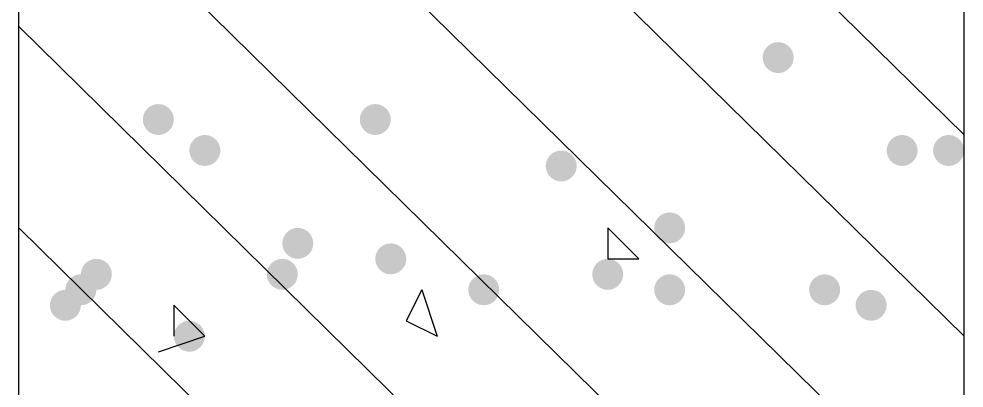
# Model space of a CAD drawing. Header units: inches. Extents: x 11 to 286, y 6 to 196.
# Drawn here: x 184.841 to 187.424, y 89.323 to 90.332 of the extents above; entities that cross this region are included whole.
import ezdxf

# ---------------------------------------------------------------- set-up
doc = ezdxf.new("R2010")
doc.units = ezdxf.units.IN
doc.header["$MEASUREMENT"] = 0
doc.layers.add('PDF_几何图形', color=7, linetype='Continuous')
doc.layers.add('PDF_实体填充', color=7, linetype='Continuous', true_color=0xffffff)

msp = doc.modelspace()

# ---------------------------------------------------------------- hatches: boundary and pattern name
at = {"layer": 'PDF_实体填充', "transparency": 33554559}
h = msp.add_hatch(color=7, dxfattribs=at)
edge = h.paths.add_edge_path(flags=0)
edge.add_spline(control_points=[(186.9581, 90.2264), (186.9581, 90.2032), (186.9391, 90.1841), (186.9158, 90.1841)], knot_values=[0, 0, 0, 0, 1, 1, 1, 1], degree=3, periodic=0)
edge.add_spline(control_points=[(186.9158, 90.1841), (186.8925, 90.1841), (186.8734, 90.2032), (186.8734, 90.2264)], knot_values=[0, 0, 0, 0, 1, 1, 1, 1], degree=3, periodic=0)
edge.add_line((186.8734, 90.2264), (186.8734, 90.2264))
edge.add_spline(control_points=[(186.8734, 90.2264), (186.8734, 90.2497), (186.8925, 90.2688), (186.9158, 90.2688)], knot_values=[0, 0, 0, 0, 1, 1, 1, 1], degree=3, periodic=0)
edge.add_spline(control_points=[(186.9158, 90.2688), (186.9391, 90.2688), (186.9581, 90.2497), (186.9581, 90.2264)], knot_values=[0, 0, 0, 0, 1, 1, 1, 1], degree=3, periodic=0)
edge.add_line((186.9581, 90.2264), (186.9581, 90.2264))
edge.add_line((186.9581, 90.2264), (186.9581, 90.2264))
h = msp.add_hatch(color=7, dxfattribs=at)
edge = h.paths.add_edge_path(flags=0)
edge.add_spline(control_points=[(185.2648, 90.0571), (185.2648, 90.0338), (185.2457, 90.0148), (185.2224, 90.0148)], knot_values=[0, 0, 0, 0, 1, 1, 1, 1], degree=3, periodic=0)
edge.add_spline(control_points=[(185.2224, 90.0148), (185.1992, 90.0148), (185.1801, 90.0338), (185.1801, 90.0571)], knot_values=[0, 0, 0, 0, 1, 1, 1, 1], degree=3, periodic=0)
edge.add_line((185.1801, 90.0571), (185.1801, 90.0571))
edge.add_spline(control_points=[(185.1801, 90.0571), (185.1801, 90.0804), (185.1992, 90.0994), (185.2224, 90.0994)], knot_values=[0, 0, 0, 0, 1, 1, 1, 1], degree=3, periodic=0)
edge.add_spline(control_points=[(185.2224, 90.0994), (185.2457, 90.0994), (185.2648, 90.0804), (185.2648, 90.0571)], knot_values=[0, 0, 0, 0, 1, 1, 1, 1], degree=3, periodic=0)
edge.add_line((185.2648, 90.0571), (185.2648, 90.0571))
edge.add_line((185.2648, 90.0571), (185.2648, 90.0571))
h = msp.add_hatch(color=7, dxfattribs=at)
edge = h.paths.add_edge_path(flags=0)
edge.add_spline(control_points=[(185.8574, 90.0571), (185.8574, 90.0338), (185.8384, 90.0148), (185.8151, 90.0148)], knot_values=[0, 0, 0, 0, 1, 1, 1, 1], degree=3, periodic=0)
edge.add_spline(control_points=[(185.8151, 90.0148), (185.7918, 90.0148), (185.7728, 90.0338), (185.7728, 90.0571)], knot_values=[0, 0, 0, 0, 1, 1, 1, 1], degree=3, periodic=0)
edge.add_line((185.7728, 90.0571), (185.7728, 90.0571))
edge.add_spline(control_points=[(185.7728, 90.0571), (185.7728, 90.0804), (185.7918, 90.0994), (185.8151, 90.0994)], knot_values=[0, 0, 0, 0, 1, 1, 1, 1], degree=3, periodic=0)
edge.add_spline(control_points=[(185.8151, 90.0994), (185.8384, 90.0994), (185.8574, 90.0804), (185.8574, 90.0571)], knot_values=[0, 0, 0, 0, 1, 1, 1, 1], degree=3, periodic=0)
edge.add_line((185.8574, 90.0571), (185.8574, 90.0571))
edge.add_line((185.8574, 90.0571), (185.8574, 90.0571))
h = msp.add_hatch(color=7, dxfattribs=at)
edge = h.paths.add_edge_path(flags=0)
edge.add_spline(control_points=[(185.8574, 90.0571), (185.8574, 90.0338), (185.8384, 90.0148), (185.8151, 90.0148)], knot_values=[0, 0, 0, 0, 1, 1, 1, 1], degree=3, periodic=0)
edge.add_spline(control_points=[(185.8151, 90.0148), (185.7918, 90.0148), (185.7728, 90.0338), (185.7728, 90.0571)], knot_values=[0, 0, 0, 0, 1, 1, 1, 1], degree=3, periodic=0)
edge.add_line((185.7728, 90.0571), (185.7728, 90.0571))
edge.add_spline(control_points=[(185.7728, 90.0571), (185.7728, 90.0804), (185.7918, 90.0994), (185.8151, 90.0994)], knot_values=[0, 0, 0, 0, 1, 1, 1, 1], degree=3, periodic=0)
edge.add_spline(control_points=[(185.8151, 90.0994), (185.8384, 90.0994), (185.8574, 90.0804), (185.8574, 90.0571)], knot_values=[0, 0, 0, 0, 1, 1, 1, 1], degree=3, periodic=0)
edge.add_line((185.8574, 90.0571), (185.8574, 90.0571))
edge.add_line((185.8574, 90.0571), (185.8574, 90.0571))
h = msp.add_hatch(color=7, dxfattribs=at)
edge = h.paths.add_edge_path(flags=0)
edge.add_spline(control_points=[(185.3918, 89.9724), (185.3918, 89.9492), (185.3727, 89.9301), (185.3494, 89.9301)], knot_values=[0, 0, 0, 0, 1, 1, 1, 1], degree=3, periodic=0)
edge.add_spline(control_points=[(185.3494, 89.9301), (185.3262, 89.9301), (185.3071, 89.9492), (185.3071, 89.9724)], knot_values=[0, 0, 0, 0, 1, 1, 1, 1], degree=3, periodic=0)
edge.add_line((185.3071, 89.9724), (185.3071, 89.9724))
edge.add_spline(control_points=[(185.3071, 89.9724), (185.3071, 89.9957), (185.3262, 90.0148), (185.3494, 90.0148)], knot_values=[0, 0, 0, 0, 1, 1, 1, 1], degree=3, periodic=0)
edge.add_spline(control_points=[(185.3494, 90.0148), (185.3727, 90.0148), (185.3918, 89.9957), (185.3918, 89.9724)], knot_values=[0, 0, 0, 0, 1, 1, 1, 1], degree=3, periodic=0)
edge.add_line((185.3918, 89.9724), (185.3918, 89.9724))
edge.add_line((185.3918, 89.9724), (185.3918, 89.9724))
h = msp.add_hatch(color=7, dxfattribs=at)
edge = h.paths.add_edge_path(flags=0)
edge.add_spline(control_points=[(187.2968, 89.9724), (187.2968, 89.9492), (187.2777, 89.9301), (187.2544, 89.9301)], knot_values=[0, 0, 0, 0, 1, 1, 1, 1], degree=3, periodic=0)
edge.add_spline(control_points=[(187.2544, 89.9301), (187.2312, 89.9301), (187.2121, 89.9492), (187.2121, 89.9724)], knot_values=[0, 0, 0, 0, 1, 1, 1, 1], degree=3, periodic=0)
edge.add_line((187.2121, 89.9724), (187.2121, 89.9724))
edge.add_spline(control_points=[(187.2121, 89.9724), (187.2121, 89.9957), (187.2312, 90.0148), (187.2544, 90.0148)], knot_values=[0, 0, 0, 0, 1, 1, 1, 1], degree=3, periodic=0)
edge.add_spline(control_points=[(187.2544, 90.0148), (187.2777, 90.0148), (187.2968, 89.9957), (187.2968, 89.9724)], knot_values=[0, 0, 0, 0, 1, 1, 1, 1], degree=3, periodic=0)
edge.add_line((187.2968, 89.9724), (187.2968, 89.9724))
edge.add_line((187.2968, 89.9724), (187.2968, 89.9724))
h = msp.add_hatch(color=7, dxfattribs=at)
edge = h.paths.add_edge_path(flags=0)
edge.add_spline(control_points=[(187.4238, 89.9724), (187.4238, 89.9492), (187.4047, 89.9301), (187.3814, 89.9301)], knot_values=[0, 0, 0, 0, 1, 1, 1, 1], degree=3, periodic=0)
edge.add_spline(control_points=[(187.3814, 89.9301), (187.3582, 89.9301), (187.3391, 89.9492), (187.3391, 89.9724)], knot_values=[0, 0, 0, 0, 1, 1, 1, 1], degree=3, periodic=0)
edge.add_line((187.3391, 89.9724), (187.3391, 89.9724))
edge.add_spline(control_points=[(187.3391, 89.9724), (187.3391, 89.9957), (187.3582, 90.0148), (187.3814, 90.0148)], knot_values=[0, 0, 0, 0, 1, 1, 1, 1], degree=3, periodic=0)
edge.add_spline(control_points=[(187.3814, 90.0148), (187.4047, 90.0148), (187.4238, 89.9957), (187.4238, 89.9724)], knot_values=[0, 0, 0, 0, 1, 1, 1, 1], degree=3, periodic=0)
edge.add_line((187.4238, 89.9724), (187.4238, 89.9724))
edge.add_line((187.4238, 89.9724), (187.4238, 89.9724))
h = msp.add_hatch(color=7, dxfattribs=at)
edge = h.paths.add_edge_path(flags=0)
edge.add_spline(control_points=[(186.3654, 89.9301), (186.3654, 89.9068), (186.3464, 89.8878), (186.3231, 89.8878)], knot_values=[0, 0, 0, 0, 1, 1, 1, 1], degree=3, periodic=0)
edge.add_spline(control_points=[(186.3231, 89.8878), (186.2998, 89.8878), (186.2808, 89.9068), (186.2808, 89.9301)], knot_values=[0, 0, 0, 0, 1, 1, 1, 1], degree=3, periodic=0)
edge.add_line((186.2808, 89.9301), (186.2808, 89.9301))
edge.add_spline(control_points=[(186.2808, 89.9301), (186.2808, 89.9534), (186.2998, 89.9724), (186.3231, 89.9724)], knot_values=[0, 0, 0, 0, 1, 1, 1, 1], degree=3, periodic=0)
edge.add_spline(control_points=[(186.3231, 89.9724), (186.3464, 89.9724), (186.3654, 89.9534), (186.3654, 89.9301)], knot_values=[0, 0, 0, 0, 1, 1, 1, 1], degree=3, periodic=0)
edge.add_line((186.3654, 89.9301), (186.3654, 89.9301))
edge.add_line((186.3654, 89.9301), (186.3654, 89.9301))
h = msp.add_hatch(color=7, dxfattribs=at)
edge = h.paths.add_edge_path(flags=0)
edge.add_spline(control_points=[(186.6618, 89.7608), (186.6618, 89.7375), (186.6427, 89.7184), (186.6194, 89.7184)], knot_values=[0, 0, 0, 0, 1, 1, 1, 1], degree=3, periodic=0)
edge.add_spline(control_points=[(186.6194, 89.7184), (186.5962, 89.7184), (186.5771, 89.7375), (186.5771, 89.7608)], knot_values=[0, 0, 0, 0, 1, 1, 1, 1], degree=3, periodic=0)
edge.add_line((186.5771, 89.7608), (186.5771, 89.7608))
edge.add_spline(control_points=[(186.5771, 89.7608), (186.5771, 89.7841), (186.5962, 89.8031), (186.6194, 89.8031)], knot_values=[0, 0, 0, 0, 1, 1, 1, 1], degree=3, periodic=0)
edge.add_spline(control_points=[(186.6194, 89.8031), (186.6427, 89.8031), (186.6618, 89.7841), (186.6618, 89.7608)], knot_values=[0, 0, 0, 0, 1, 1, 1, 1], degree=3, periodic=0)
edge.add_line((186.6618, 89.7608), (186.6618, 89.7608))
edge.add_line((186.6618, 89.7608), (186.6618, 89.7608))
h = msp.add_hatch(color=7, dxfattribs=at)
edge = h.paths.add_edge_path(flags=0)
edge.add_spline(control_points=[(185.6458, 89.7184), (185.6458, 89.6952), (185.6267, 89.6761), (185.6034, 89.6761)], knot_values=[0, 0, 0, 0, 1, 1, 1, 1], degree=3, periodic=0)
edge.add_spline(control_points=[(185.6034, 89.6761), (185.5802, 89.6761), (185.5611, 89.6952), (185.5611, 89.7184)], knot_values=[0, 0, 0, 0, 1, 1, 1, 1], degree=3, periodic=0)
edge.add_line((185.5611, 89.7184), (185.5611, 89.7184))
edge.add_spline(control_points=[(185.5611, 89.7184), (185.5611, 89.7417), (185.5802, 89.7608), (185.6034, 89.7608)], knot_values=[0, 0, 0, 0, 1, 1, 1, 1], degree=3, periodic=0)
edge.add_spline(control_points=[(185.6034, 89.7608), (185.6267, 89.7608), (185.6458, 89.7417), (185.6458, 89.7184)], knot_values=[0, 0, 0, 0, 1, 1, 1, 1], degree=3, periodic=0)
edge.add_line((185.6458, 89.7184), (185.6458, 89.7184))
edge.add_line((185.6458, 89.7184), (185.6458, 89.7184))
h = msp.add_hatch(color=7, dxfattribs=at)
edge = h.paths.add_edge_path(flags=0)
edge.add_spline(control_points=[(185.8998, 89.6761), (185.8998, 89.6528), (185.8807, 89.6338), (185.8574, 89.6338)], knot_values=[0, 0, 0, 0, 1, 1, 1, 1], degree=3, periodic=0)
edge.add_spline(control_points=[(185.8574, 89.6338), (185.8342, 89.6338), (185.8151, 89.6528), (185.8151, 89.6761)], knot_values=[0, 0, 0, 0, 1, 1, 1, 1], degree=3, periodic=0)
edge.add_line((185.8151, 89.6761), (185.8151, 89.6761))
edge.add_spline(control_points=[(185.8151, 89.6761), (185.8151, 89.6994), (185.8342, 89.7184), (185.8574, 89.7184)], knot_values=[0, 0, 0, 0, 1, 1, 1, 1], degree=3, periodic=0)
edge.add_spline(control_points=[(185.8574, 89.7184), (185.8807, 89.7184), (185.8998, 89.6994), (185.8998, 89.6761)], knot_values=[0, 0, 0, 0, 1, 1, 1, 1], degree=3, periodic=0)
edge.add_line((185.8998, 89.6761), (185.8998, 89.6761))
edge.add_line((185.8998, 89.6761), (185.8998, 89.6761))
h = msp.add_hatch(color=7, dxfattribs=at)
edge = h.paths.add_edge_path(flags=0)
edge.add_spline(control_points=[(185.0954, 89.6338), (185.0954, 89.6105), (185.0764, 89.5914), (185.0531, 89.5914)], knot_values=[0, 0, 0, 0, 1, 1, 1, 1], degree=3, periodic=0)
edge.add_spline(control_points=[(185.0531, 89.5914), (185.0298, 89.5914), (185.0108, 89.6105), (185.0108, 89.6338)], knot_values=[0, 0, 0, 0, 1, 1, 1, 1], degree=3, periodic=0)
edge.add_line((185.0108, 89.6338), (185.0108, 89.6338))
edge.add_spline(control_points=[(185.0108, 89.6338), (185.0108, 89.6571), (185.0298, 89.6761), (185.0531, 89.6761)], knot_values=[0, 0, 0, 0, 1, 1, 1, 1], degree=3, periodic=0)
edge.add_spline(control_points=[(185.0531, 89.6761), (185.0764, 89.6761), (185.0954, 89.6571), (185.0954, 89.6338)], knot_values=[0, 0, 0, 0, 1, 1, 1, 1], degree=3, periodic=0)
edge.add_line((185.0954, 89.6338), (185.0954, 89.6338))
edge.add_line((185.0954, 89.6338), (185.0954, 89.6338))
h = msp.add_hatch(color=7, dxfattribs=at)
edge = h.paths.add_edge_path(flags=0)
edge.add_spline(control_points=[(185.6034, 89.6338), (185.6034, 89.6105), (185.5844, 89.5914), (185.5611, 89.5914)], knot_values=[0, 0, 0, 0, 1, 1, 1, 1], degree=3, periodic=0)
edge.add_spline(control_points=[(185.5611, 89.5914), (185.5378, 89.5914), (185.5188, 89.6105), (185.5188, 89.6338)], knot_values=[0, 0, 0, 0, 1, 1, 1, 1], degree=3, periodic=0)
edge.add_line((185.5188, 89.6338), (185.5188, 89.6338))
edge.add_spline(control_points=[(185.5188, 89.6338), (185.5188, 89.6571), (185.5378, 89.6761), (185.5611, 89.6761)], knot_values=[0, 0, 0, 0, 1, 1, 1, 1], degree=3, periodic=0)
edge.add_spline(control_points=[(185.5611, 89.6761), (185.5844, 89.6761), (185.6034, 89.6571), (185.6034, 89.6338)], knot_values=[0, 0, 0, 0, 1, 1, 1, 1], degree=3, periodic=0)
edge.add_line((185.6034, 89.6338), (185.6034, 89.6338))
edge.add_line((185.6034, 89.6338), (185.6034, 89.6338))
h = msp.add_hatch(color=7, dxfattribs=at)
edge = h.paths.add_edge_path(flags=0)
edge.add_spline(control_points=[(186.4924, 89.6338), (186.4924, 89.6105), (186.4734, 89.5914), (186.4501, 89.5914)], knot_values=[0, 0, 0, 0, 1, 1, 1, 1], degree=3, periodic=0)
edge.add_spline(control_points=[(186.4501, 89.5914), (186.4268, 89.5914), (186.4078, 89.6105), (186.4078, 89.6338)], knot_values=[0, 0, 0, 0, 1, 1, 1, 1], degree=3, periodic=0)
edge.add_line((186.4078, 89.6338), (186.4078, 89.6338))
edge.add_spline(control_points=[(186.4078, 89.6338), (186.4078, 89.6571), (186.4268, 89.6761), (186.4501, 89.6761)], knot_values=[0, 0, 0, 0, 1, 1, 1, 1], degree=3, periodic=0)
edge.add_spline(control_points=[(186.4501, 89.6761), (186.4734, 89.6761), (186.4924, 89.6571), (186.4924, 89.6338)], knot_values=[0, 0, 0, 0, 1, 1, 1, 1], degree=3, periodic=0)
edge.add_line((186.4924, 89.6338), (186.4924, 89.6338))
edge.add_line((186.4924, 89.6338), (186.4924, 89.6338))
h = msp.add_hatch(color=7, dxfattribs=at)
edge = h.paths.add_edge_path(flags=0)
edge.add_spline(control_points=[(185.0531, 89.5914), (185.0531, 89.5682), (185.0341, 89.5491), (185.0108, 89.5491)], knot_values=[0, 0, 0, 0, 1, 1, 1, 1], degree=3, periodic=0)
edge.add_spline(control_points=[(185.0108, 89.5491), (184.9875, 89.5491), (184.9684, 89.5682), (184.9684, 89.5914)], knot_values=[0, 0, 0, 0, 1, 1, 1, 1], degree=3, periodic=0)
edge.add_line((184.9684, 89.5914), (184.9684, 89.5914))
edge.add_spline(control_points=[(184.9684, 89.5914), (184.9684, 89.6147), (184.9875, 89.6338), (185.0108, 89.6338)], knot_values=[0, 0, 0, 0, 1, 1, 1, 1], degree=3, periodic=0)
edge.add_spline(control_points=[(185.0108, 89.6338), (185.0341, 89.6338), (185.0531, 89.6147), (185.0531, 89.5914)], knot_values=[0, 0, 0, 0, 1, 1, 1, 1], degree=3, periodic=0)
edge.add_line((185.0531, 89.5914), (185.0531, 89.5914))
edge.add_line((185.0531, 89.5914), (185.0531, 89.5914))
h = msp.add_hatch(color=7, dxfattribs=at)
edge = h.paths.add_edge_path(flags=0)
edge.add_spline(control_points=[(186.1538, 89.5914), (186.1538, 89.5682), (186.1347, 89.5491), (186.1114, 89.5491)], knot_values=[0, 0, 0, 0, 1, 1, 1, 1], degree=3, periodic=0)
edge.add_spline(control_points=[(186.1114, 89.5491), (186.0882, 89.5491), (186.0691, 89.5682), (186.0691, 89.5914)], knot_values=[0, 0, 0, 0, 1, 1, 1, 1], degree=3, periodic=0)
edge.add_line((186.0691, 89.5914), (186.0691, 89.5914))
edge.add_spline(control_points=[(186.0691, 89.5914), (186.0691, 89.6147), (186.0882, 89.6338), (186.1114, 89.6338)], knot_values=[0, 0, 0, 0, 1, 1, 1, 1], degree=3, periodic=0)
edge.add_spline(control_points=[(186.1114, 89.6338), (186.1347, 89.6338), (186.1538, 89.6147), (186.1538, 89.5914)], knot_values=[0, 0, 0, 0, 1, 1, 1, 1], degree=3, periodic=0)
edge.add_line((186.1538, 89.5914), (186.1538, 89.5914))
edge.add_line((186.1538, 89.5914), (186.1538, 89.5914))
h = msp.add_hatch(color=7, dxfattribs=at)
edge = h.paths.add_edge_path(flags=0)
edge.add_spline(control_points=[(186.6618, 89.5914), (186.6618, 89.5682), (186.6427, 89.5491), (186.6194, 89.5491)], knot_values=[0, 0, 0, 0, 1, 1, 1, 1], degree=3, periodic=0)
edge.add_spline(control_points=[(186.6194, 89.5491), (186.5962, 89.5491), (186.5771, 89.5682), (186.5771, 89.5914)], knot_values=[0, 0, 0, 0, 1, 1, 1, 1], degree=3, periodic=0)
edge.add_line((186.5771, 89.5914), (186.5771, 89.5914))
edge.add_spline(control_points=[(186.5771, 89.5914), (186.5771, 89.6147), (186.5962, 89.6338), (186.6194, 89.6338)], knot_values=[0, 0, 0, 0, 1, 1, 1, 1], degree=3, periodic=0)
edge.add_spline(control_points=[(186.6194, 89.6338), (186.6427, 89.6338), (186.6618, 89.6147), (186.6618, 89.5914)], knot_values=[0, 0, 0, 0, 1, 1, 1, 1], degree=3, periodic=0)
edge.add_line((186.6618, 89.5914), (186.6618, 89.5914))
edge.add_line((186.6618, 89.5914), (186.6618, 89.5914))
h = msp.add_hatch(color=7, dxfattribs=at)
edge = h.paths.add_edge_path(flags=0)
edge.add_spline(control_points=[(187.0851, 89.5914), (187.0851, 89.5682), (187.0661, 89.5491), (187.0428, 89.5491)], knot_values=[0, 0, 0, 0, 1, 1, 1, 1], degree=3, periodic=0)
edge.add_spline(control_points=[(187.0428, 89.5491), (187.0195, 89.5491), (187.0004, 89.5682), (187.0004, 89.5914)], knot_values=[0, 0, 0, 0, 1, 1, 1, 1], degree=3, periodic=0)
edge.add_line((187.0004, 89.5914), (187.0004, 89.5914))
edge.add_spline(control_points=[(187.0004, 89.5914), (187.0004, 89.6147), (187.0195, 89.6338), (187.0428, 89.6338)], knot_values=[0, 0, 0, 0, 1, 1, 1, 1], degree=3, periodic=0)
edge.add_spline(control_points=[(187.0428, 89.6338), (187.0661, 89.6338), (187.0851, 89.6147), (187.0851, 89.5914)], knot_values=[0, 0, 0, 0, 1, 1, 1, 1], degree=3, periodic=0)
edge.add_line((187.0851, 89.5914), (187.0851, 89.5914))
edge.add_line((187.0851, 89.5914), (187.0851, 89.5914))
h = msp.add_hatch(color=7, dxfattribs=at)
edge = h.paths.add_edge_path(flags=0)
edge.add_spline(control_points=[(185.0108, 89.5491), (185.0108, 89.5258), (184.9917, 89.5068), (184.9684, 89.5068)], knot_values=[0, 0, 0, 0, 1, 1, 1, 1], degree=3, periodic=0)
edge.add_spline(control_points=[(184.9684, 89.5068), (184.9452, 89.5068), (184.9261, 89.5258), (184.9261, 89.5491)], knot_values=[0, 0, 0, 0, 1, 1, 1, 1], degree=3, periodic=0)
edge.add_line((184.9261, 89.5491), (184.9261, 89.5491))
edge.add_spline(control_points=[(184.9261, 89.5491), (184.9261, 89.5724), (184.9452, 89.5914), (184.9684, 89.5914)], knot_values=[0, 0, 0, 0, 1, 1, 1, 1], degree=3, periodic=0)
edge.add_spline(control_points=[(184.9684, 89.5914), (184.9917, 89.5914), (185.0108, 89.5724), (185.0108, 89.5491)], knot_values=[0, 0, 0, 0, 1, 1, 1, 1], degree=3, periodic=0)
edge.add_line((185.0108, 89.5491), (185.0108, 89.5491))
edge.add_line((185.0108, 89.5491), (185.0108, 89.5491))
h = msp.add_hatch(color=7, dxfattribs=at)
edge = h.paths.add_edge_path(flags=0)
edge.add_spline(control_points=[(187.2121, 89.5491), (187.2121, 89.5258), (187.1931, 89.5068), (187.1698, 89.5068)], knot_values=[0, 0, 0, 0, 1, 1, 1, 1], degree=3, periodic=0)
edge.add_spline(control_points=[(187.1698, 89.5068), (187.1465, 89.5068), (187.1274, 89.5258), (187.1274, 89.5491)], knot_values=[0, 0, 0, 0, 1, 1, 1, 1], degree=3, periodic=0)
edge.add_line((187.1274, 89.5491), (187.1274, 89.5491))
edge.add_spline(control_points=[(187.1274, 89.5491), (187.1274, 89.5724), (187.1465, 89.5914), (187.1698, 89.5914)], knot_values=[0, 0, 0, 0, 1, 1, 1, 1], degree=3, periodic=0)
edge.add_spline(control_points=[(187.1698, 89.5914), (187.1931, 89.5914), (187.2121, 89.5724), (187.2121, 89.5491)], knot_values=[0, 0, 0, 0, 1, 1, 1, 1], degree=3, periodic=0)
edge.add_line((187.2121, 89.5491), (187.2121, 89.5491))
edge.add_line((187.2121, 89.5491), (187.2121, 89.5491))
h = msp.add_hatch(color=7, dxfattribs=at)
edge = h.paths.add_edge_path(flags=0)
edge.add_spline(control_points=[(185.3494, 89.4644), (185.3494, 89.4412), (185.3304, 89.4221), (185.3071, 89.4221)], knot_values=[0, 0, 0, 0, 1, 1, 1, 1], degree=3, periodic=0)
edge.add_spline(control_points=[(185.3071, 89.4221), (185.2838, 89.4221), (185.2648, 89.4412), (185.2648, 89.4644)], knot_values=[0, 0, 0, 0, 1, 1, 1, 1], degree=3, periodic=0)
edge.add_line((185.2648, 89.4644), (185.2648, 89.4644))
edge.add_spline(control_points=[(185.2648, 89.4644), (185.2648, 89.4877), (185.2838, 89.5068), (185.3071, 89.5068)], knot_values=[0, 0, 0, 0, 1, 1, 1, 1], degree=3, periodic=0)
edge.add_spline(control_points=[(185.3071, 89.5068), (185.3304, 89.5068), (185.3494, 89.4877), (185.3494, 89.4644)], knot_values=[0, 0, 0, 0, 1, 1, 1, 1], degree=3, periodic=0)
edge.add_line((185.3494, 89.4644), (185.3494, 89.4644))
edge.add_line((185.3494, 89.4644), (185.3494, 89.4644))

# ---------------------------------------------------------------- linework, layer by layer
at = {"layer": 'PDF_几何图形'}
for p, q in [((184.8414, 70.5414), (184.8414, 107.3291)), ((187.4238, 68.0014), (187.4238, 107.3291)), ((184.8414, 92.5548), (187.4238, 90.0148)), ((184.8414, 92.0044), (187.4238, 89.4644)), ((184.8414, 91.4541), (187.4238, 88.9141)), ((184.8414, 90.8614), (187.4238, 88.3214)), ((184.8414, 90.3111), (187.4238, 87.7711)), ((184.8414, 89.7608), (187.4238, 87.2208)), ((186.4501, 89.7608), (186.5348, 89.6761)), ((186.4501, 89.7608), (186.4501, 89.6761)), ((186.4501, 89.6761), (186.5348, 89.6761)), ((185.9421, 89.5914), (185.8998, 89.5068)), ((185.9421, 89.5914), (185.9844, 89.4644)), ((185.2648, 89.5491), (185.3494, 89.4644)), ((185.2648, 89.5491), (185.2648, 89.4644)), ((185.8998, 89.5068), (185.9844, 89.4644)), ((185.2224, 89.4221), (185.3494, 89.4644))]:
    msp.add_line(p, q, dxfattribs=at)

doc.saveas('drawing.dxf')
